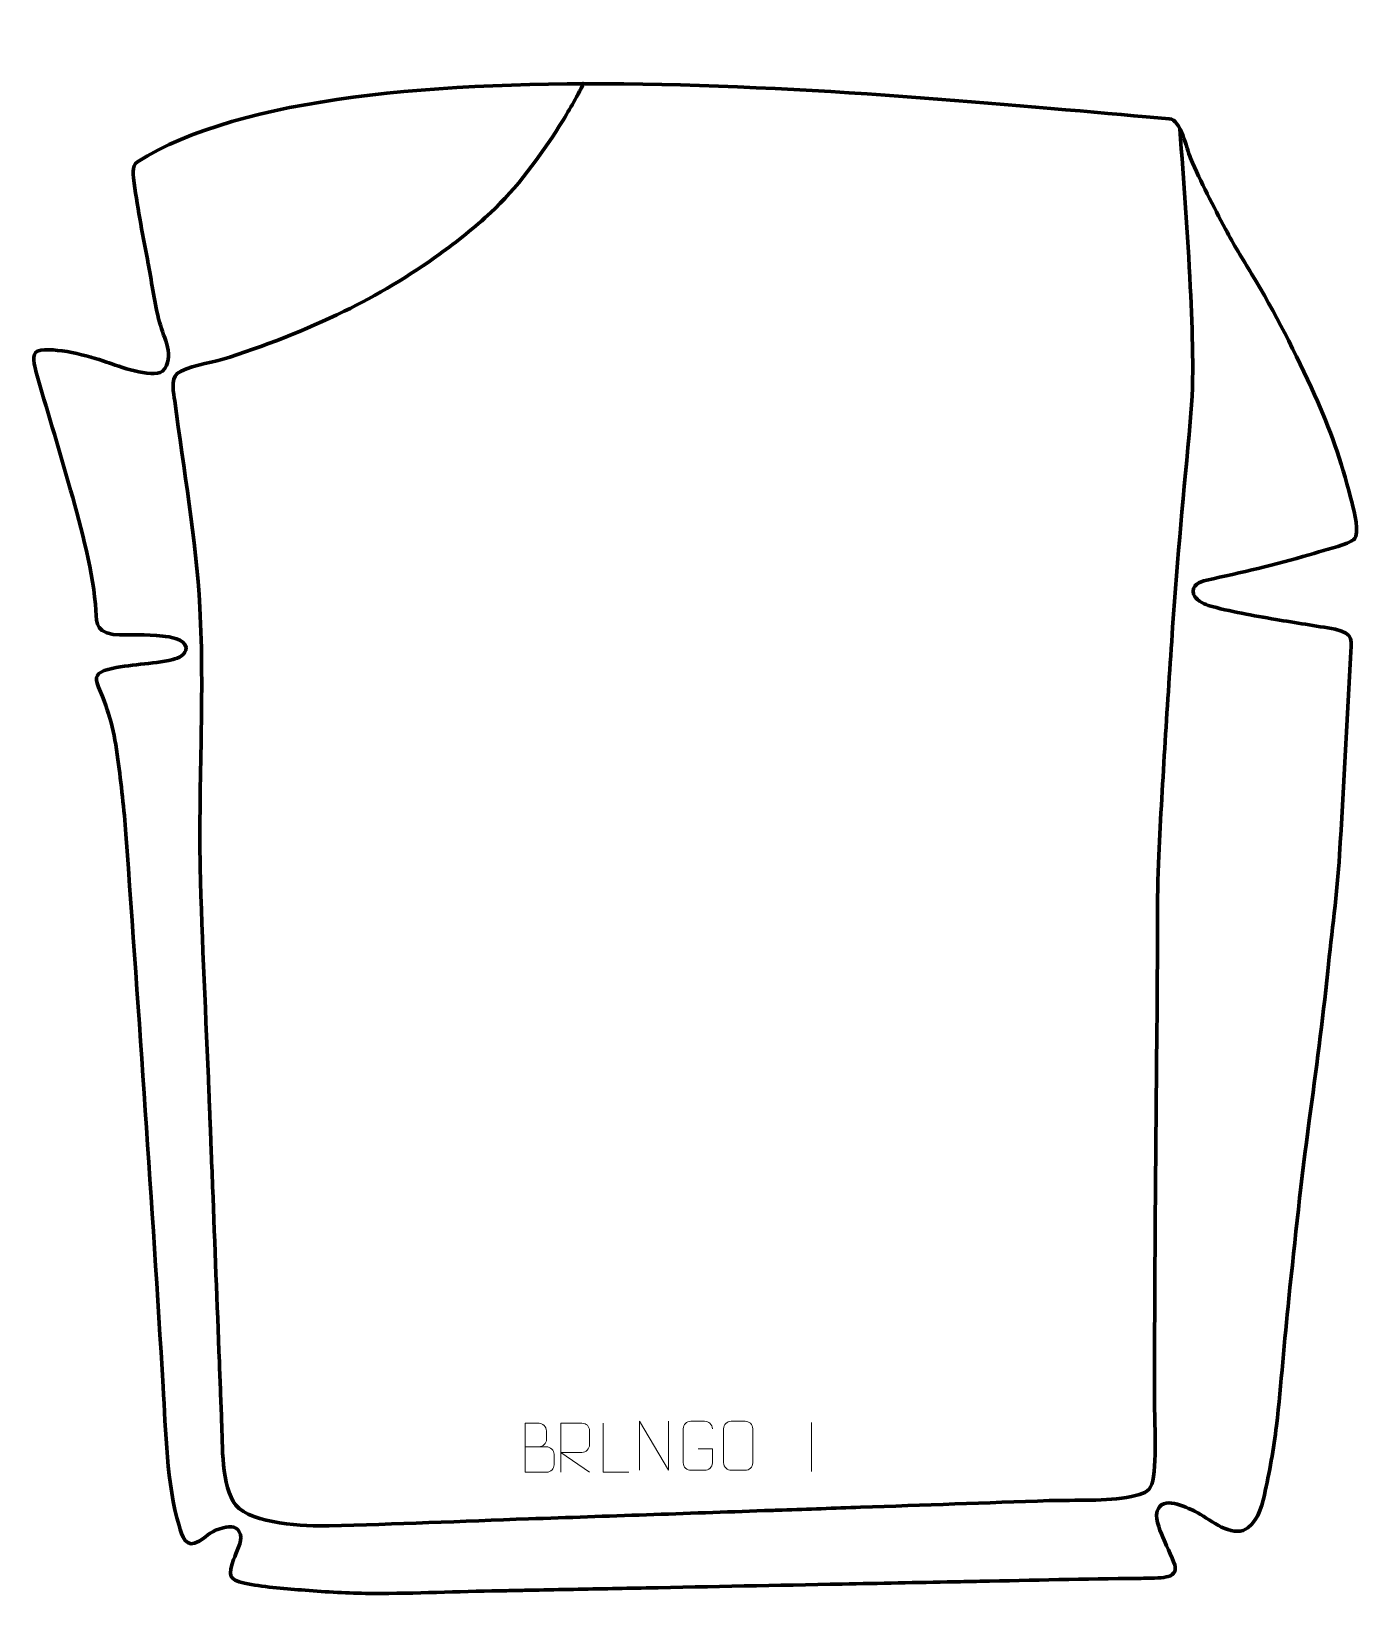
# Model space of a CAD drawing. Header units: millimetres. Extents: x 1191 to 1866, y 36 to 831.
import ezdxf

# ---------------------------------------------------------------- set-up
doc = ezdxf.new("R2010")
doc.units = ezdxf.units.MM
doc.header["$MEASUREMENT"] = 0
doc.layers.add('layer 2', color=7, linetype='Continuous')
doc.layers.add('layer 3', color=7, linetype='Continuous')

msp = doc.modelspace()

# ---------------------------------------------------------------- linework, layer by layer
at = {"layer": 'layer 2', "color": 142, "lineweight": 158}
msp.add_open_spline([(1774.8623, 781.196), (1776.9534, 754.3557), (1779.0418, 727.8819), (1780.2452, 700.9667), (1780.2452, 700.9667), (1781.3119, 677.5497), (1782.3844, 655.7127), (1780.2203, 632.2475), (1780.2203, 632.2475), (1777.0039, 597.3918), (1773.6337, 562.8347), (1771.2839, 527.8888), (1771.2839, 527.8888), (1768.6941, 489.2781), (1766.0596, 450.4369), (1764.2558, 411.7905), (1764.2558, 411.7905), (1763.2115, 389.1106), (1763.637, 366.0196), (1763.4386, 343.2769), (1763.4386, 343.2769), (1762.8236, 272.7331), (1762.0122, 202.0741), (1762.0727, 131.5344), (1762.0727, 131.5344), (1762.118, 123.3789), (1763.4484, 96.8347), (1760.0945, 90.8572), (1760.0945, 90.8572), (1758.2431, 87.5576), (1753.7939, 86.7007), (1750.3221, 85.9636), (1750.3221, 85.9636), (1737.3975, 83.2837), (1721.8512, 84.2937), (1708.4852, 83.8424), (1708.4852, 83.8424), (1676.5425, 82.7639), (1644.5982, 81.5593), (1612.6551, 80.4456), (1612.6551, 80.4456), (1599.3392, 79.9813), (1586.0234, 79.5169), (1572.7075, 79.0526), (1572.7075, 79.0526), (1569.7115, 78.9481), (1566.7154, 78.8437), (1563.7194, 78.7392), (1563.7194, 78.7392), (1523.7718, 77.3463), (1483.8244, 75.9535), (1443.8768, 74.5606), (1443.8768, 74.5606), (1410.0852, 73.379), (1376.2265, 71.8467), (1342.4341, 70.9969), (1342.4341, 70.9969), (1330.4131, 70.7199), (1303.1659, 71.8766), (1295.0471, 81.593), (1295.0471, 81.593), (1287.6069, 90.8093), (1288.3069, 112.4916), (1287.852, 124.2678), (1287.852, 124.2678), (1287.4666, 134.2471), (1287.0811, 144.2264), (1286.6957, 154.2057), (1286.6957, 154.2057), (1285.5458, 183.9773), (1284.3958, 213.7488), (1283.2459, 243.5204), (1283.2459, 243.5204), (1282.9889, 250.1732), (1282.732, 256.8261), (1282.475, 263.479), (1282.475, 263.479), (1282.3657, 266.3065), (1282.2566, 269.1339), (1282.1473, 271.9614), (1282.1473, 271.9614), (1282.0253, 275.1215), (1281.9032, 278.2816), (1281.7812, 281.4417), (1281.7812, 281.4417), (1281.6527, 284.7682), (1281.5242, 288.0946), (1281.3957, 291.421), (1281.3957, 291.421), (1279.9201, 329.4752), (1277.8341, 367.6809), (1276.9579, 405.7346), (1276.9579, 405.7346), (1276.0901, 449.6541), (1279.1436, 494.0457), (1276.7998, 537.8265), (1276.7998, 537.8265), (1274.7581, 573.2897), (1268.6369, 607.7653), (1263.9722, 642.8791), (1263.9722, 642.8791), (1263.4444, 646.6563), (1261.8916, 654.0312), (1265.1736, 656.8184), (1265.1736, 656.8184), (1270.0189, 660.4923), (1281.7174, 662.1003), (1288.0299, 664.0243), (1288.0299, 664.0243), (1308.7635, 670.3432), (1330.6208, 678.9919), (1350.1116, 688.4693), (1350.1116, 688.4693), (1366.3005, 696.3412), (1383.9537, 706.885), (1398.5293, 717.4453), (1398.5293, 717.4453), (1407.1983, 723.7262), (1416.8219, 731.4051), (1424.663, 738.6689), (1424.663, 738.6689), (1437.5372, 750.5953), (1450.0986, 767.671), (1459.4528, 782.5384), (1459.4528, 782.5384), (1464.9354, 791.2712), (1467.5793, 796.001), (1472.1876, 804.9617)], degree=3, knots=[0, 0, 0, 0, 0.03030303, 0.03030303, 0.03030303, 0.03030303, 0.06060606, 0.06060606, 0.06060606, 0.06060606, 0.09090909, 0.09090909, 0.09090909, 0.09090909, 0.12121212, 0.12121212, 0.12121212, 0.12121212, 0.15151515, 0.15151515, 0.15151515, 0.15151515, 0.18181818, 0.18181818, 0.18181818, 0.18181818, 0.21212121, 0.21212121, 0.21212121, 0.21212121, 0.24242424, 0.24242424, 0.24242424, 0.24242424, 0.27272727, 0.27272727, 0.27272727, 0.27272727, 0.3030303, 0.3030303, 0.3030303, 0.3030303, 0.33333333, 0.33333333, 0.33333333, 0.33333333, 0.36363636, 0.36363636, 0.36363636, 0.36363636, 0.39393939, 0.39393939, 0.39393939, 0.39393939, 0.42424242, 0.42424242, 0.42424242, 0.42424242, 0.45454545, 0.45454545, 0.45454545, 0.45454545, 0.48484848, 0.48484848, 0.48484848, 0.48484848, 0.51515152, 0.51515152, 0.51515152, 0.51515152, 0.54545455, 0.54545455, 0.54545455, 0.54545455, 0.57575758, 0.57575758, 0.57575758, 0.57575758, 0.60606061, 0.60606061, 0.60606061, 0.60606061, 0.63636364, 0.63636364, 0.63636364, 0.63636364, 0.66666667, 0.66666667, 0.66666667, 0.66666667, 0.6969697, 0.6969697, 0.6969697, 0.6969697, 0.72727273, 0.72727273, 0.72727273, 0.72727273, 0.75757576, 0.75757576, 0.75757576, 0.75757576, 0.78787879, 0.78787879, 0.78787879, 0.78787879, 0.81818182, 0.81818182, 0.81818182, 0.81818182, 0.84848485, 0.84848485, 0.84848485, 0.84848485, 0.87878788, 0.87878788, 0.87878788, 0.87878788, 0.90909091, 0.90909091, 0.90909091, 0.90909091, 0.93939394, 0.93939394, 0.93939394, 0.93939394, 1, 1, 1, 1], dxfattribs=at)
at = {"layer": 'layer 3', "color": 242, "lineweight": 158}
msp.add_open_spline([(1780.3689, 766.2656), (1785.5111, 754.2383), (1791.9857, 741.8984), (1798.1215, 730.3122), (1798.1215, 730.3122), (1802.352, 722.3238), (1806.6596, 715.2224), (1811.3685, 707.5419), (1811.3685, 707.5419), (1823.2115, 688.2251), (1834.0466, 666.6776), (1843.4215, 646.0365), (1843.4215, 646.0365), (1851.4061, 628.387), (1856.9265, 612.6163), (1861.7198, 593.8505), (1861.7198, 593.8505), (1863.0787, 588.5304), (1865.8755, 579.2815), (1864.4134, 574.0292), (1864.4134, 574.0292), (1863.7045, 572.0333), (1861.8105, 571.4521), (1859.9346, 570.6796), (1859.9346, 570.6796), (1853.8748, 568.1842), (1847.0127, 566.6286), (1840.7095, 564.7316), (1840.7095, 564.7316), (1823.5146, 559.6028), (1806.0933, 555.6899), (1788.5959, 551.7736), (1788.5959, 551.7736), (1784.9393, 550.9498), (1780.582, 549.3008), (1781.9586, 544.6157), (1781.9586, 544.6157), (1782.7105, 542.0564), (1786.8767, 539.7984), (1789.2684, 538.9606), (1789.2684, 538.9606), (1800.6302, 535.7655), (1812.1453, 533.839), (1823.7536, 531.8263), (1823.7536, 531.8263), (1833.7769, 530.0861), (1843.8445, 528.6588), (1853.8555, 526.8327), (1853.8555, 526.8327), (1863.8413, 524.6183), (1862.0244, 521.1718), (1861.5999, 512.3243), (1861.5999, 512.3243), (1859.9768, 478.9384), (1858.0899, 445.5479), (1856.1203, 412.1804), (1856.1203, 412.1804), (1854.9004, 392.5014), (1852.1061, 372.6115), (1850.0944, 352.9527), (1850.0944, 352.9527), (1847.4846, 327.4926), (1844.1689, 302.5027), (1840.7268, 277.1587), (1840.7268, 277.1587), (1836.6467, 247.0768), (1833.5035, 216.7843), (1830.3338, 186.5893), (1830.3338, 186.5893), (1828.0881, 165.0748), (1826.4658, 143.4048), (1824.0654, 121.9377), (1824.0654, 121.9377), (1822.673, 110.4076), (1820.4219, 98.0036), (1817.9077, 86.6563), (1817.9077, 86.6563), (1816.4493, 80.0742), (1813.8699, 71.7023), (1807.1641, 68.7196), (1807.1641, 68.7196), (1799.2128, 66.1528), (1789.5862, 74.8332), (1782.7935, 78.2601), (1782.7935, 78.2601), (1777.9136, 80.7221), (1765.7628, 86.7137), (1763.4563, 78.3982), (1763.4563, 78.3982), (1763.4563, 78.3982), (1763.2967, 77.8229), (1763.2967, 77.8229), (1763.2967, 77.8229), (1762.3727, 73.9245), (1765.3745, 67.5223), (1766.9001, 63.7968), (1766.9001, 63.7968), (1768.0442, 61.052), (1772.2839, 52.2263), (1772.6342, 50.1082), (1772.6342, 50.1082), (1773.0229, 46.3023), (1769.9226, 45.2842), (1766.7289, 44.8059), (1766.7289, 44.8059), (1763.2016, 44.2775), (1757.3084, 44.3578), (1753.5775, 44.3203), (1753.5775, 44.3203), (1726.8287, 44.0517), (1699.971, 43.35), (1673.215, 42.8208), (1673.215, 42.8208), (1668.8905, 42.7352), (1664.5662, 42.6497), (1660.2417, 42.5641), (1660.2417, 42.5641), (1641.2808, 42.189), (1622.32, 41.8138), (1603.3591, 41.4387), (1603.3591, 41.4387), (1570.0944, 40.7806), (1536.8298, 40.1224), (1503.5651, 39.4643), (1503.5651, 39.4643), (1497.0785, 39.3359), (1490.592, 39.2076), (1484.1054, 39.0793), (1484.1054, 39.0793), (1470.7995, 38.816), (1457.4937, 38.5528), (1444.1878, 38.2895), (1444.1878, 38.2895), (1441.194, 38.2303), (1438.2001, 38.1711), (1435.2063, 38.1118), (1435.2063, 38.1118), (1431.8799, 38.046), (1428.5534, 37.9802), (1425.227, 37.9144), (1425.227, 37.9144), (1403.8788, 37.4813), (1382.2151, 36.498), (1360.8962, 36.6828), (1360.8962, 36.6828), (1350.2952, 36.8089), (1338.9608, 37.5768), (1328.3697, 38.413), (1328.3697, 38.413), (1319.2036, 39.1603), (1308.3895, 39.9892), (1299.482, 41.8356), (1299.482, 41.8356), (1291.1935, 43.728), (1291.2677, 46.1198), (1293.9529, 53.913), (1293.9529, 53.913), (1295.2179, 57.456), (1298.2241, 62.9143), (1297.4461, 66.6151), (1297.4461, 66.6151), (1296.0838, 70.8631), (1292.509, 71.0009), (1288.7014, 70.0624), (1288.7014, 70.0624), (1282.1063, 68.3554), (1281.6701, 66.5324), (1276.4712, 63.2751), (1276.4712, 63.2751), (1269.5822, 58.9591), (1267.7816, 65.9599), (1266.2018, 71.1392), (1266.2018, 71.1392), (1259.9575, 91.8384), (1259.411, 119.8851), (1258.1019, 141.7328), (1258.1019, 141.7328), (1252.4667, 235.4132), (1245.9059, 329.1184), (1239.2096, 422.7308), (1239.2096, 422.7308), (1238.2887, 435.2489), (1236.7348, 448.1791), (1235.1597, 460.6468), (1235.1597, 460.6468), (1233.3534, 474.7774), (1230.8164, 484.3011), (1225.3321, 497.4416), (1225.3321, 497.4416), (1223.0041, 503.0199), (1224.3928, 504.7528), (1230.1341, 506.4258), (1230.1341, 506.4258), (1241.1101, 509.1852), (1252.2279, 508.9356), (1262.9614, 511.4281), (1262.9614, 511.4281), (1266.0164, 512.1376), (1269.777, 513.8805), (1269.7568, 517.5645), (1269.7568, 517.5645), (1269.1492, 521.9528), (1261.3868, 522.975), (1257.8983, 523.4), (1257.8983, 523.4), (1249.2964, 524.407), (1241.2373, 523.619), (1232.7745, 524.1266), (1232.7745, 524.1266), (1222.6127, 526.3678), (1224.47, 530.8677), (1223.6882, 539.528), (1223.6882, 539.528), (1221.8447, 559.4732), (1215.4815, 581.7777), (1210.0621, 601.1583), (1210.0621, 601.1583), (1204.7289, 620.1702), (1198.7669, 639.0144), (1193.4452, 658.0061), (1193.4452, 658.0061), (1192.742, 660.5163), (1191.0673, 666.9105), (1194.2173, 668.2826), (1194.2173, 668.2826), (1202.8828, 670.6083), (1220.6617, 665.736), (1229.2481, 662.6864), (1229.2481, 662.6864), (1235.4561, 660.4815), (1251.9969, 654.4404), (1257.8448, 657.9701), (1257.8448, 657.9701), (1264.3925, 665.8341), (1258.5044, 674.4962), (1256.2614, 682.961), (1256.2614, 682.961), (1253.7775, 692.3348), (1252.442, 702.3395), (1250.6633, 711.8962), (1250.6633, 711.8962), (1250.6633, 711.8962), (1250.5721, 712.3779), (1250.5721, 712.3779), (1250.5721, 712.3779), (1248.0016, 725.9166), (1245.2406, 740.0651), (1243.3898, 753.6919), (1243.3898, 753.6919), (1242.9684, 756.7868), (1241.9619, 762.5426), (1245.0248, 764.5466), (1245.0248, 764.5466), (1350.8197, 830.8503), (1649.3315, 796.078), (1769.5737, 786.4016), (1769.5737, 786.4016), (1775.4866, 785.9257), (1778.2937, 771.1942), (1780.3689, 766.2656)], degree=3, knots=[0, 0, 0, 0, 0.01515152, 0.01515152, 0.01515152, 0.01515152, 0.03030303, 0.03030303, 0.03030303, 0.03030303, 0.04545455, 0.04545455, 0.04545455, 0.04545455, 0.06060606, 0.06060606, 0.06060606, 0.06060606, 0.07575758, 0.07575758, 0.07575758, 0.07575758, 0.09090909, 0.09090909, 0.09090909, 0.09090909, 0.10606061, 0.10606061, 0.10606061, 0.10606061, 0.12121212, 0.12121212, 0.12121212, 0.12121212, 0.13636364, 0.13636364, 0.13636364, 0.13636364, 0.15151515, 0.15151515, 0.15151515, 0.15151515, 0.16666667, 0.16666667, 0.16666667, 0.16666667, 0.18181818, 0.18181818, 0.18181818, 0.18181818, 0.1969697, 0.1969697, 0.1969697, 0.1969697, 0.21212121, 0.21212121, 0.21212121, 0.21212121, 0.22727273, 0.22727273, 0.22727273, 0.22727273, 0.24242424, 0.24242424, 0.24242424, 0.24242424, 0.25757576, 0.25757576, 0.25757576, 0.25757576, 0.27272727, 0.27272727, 0.27272727, 0.27272727, 0.28787879, 0.28787879, 0.28787879, 0.28787879, 0.3030303, 0.3030303, 0.3030303, 0.3030303, 0.31818182, 0.31818182, 0.31818182, 0.31818182, 0.33333333, 0.33333333, 0.33333333, 0.33333333, 0.34848485, 0.34848485, 0.34848485, 0.34848485, 0.36363636, 0.36363636, 0.36363636, 0.36363636, 0.37878788, 0.37878788, 0.37878788, 0.37878788, 0.39393939, 0.39393939, 0.39393939, 0.39393939, 0.40909091, 0.40909091, 0.40909091, 0.40909091, 0.42424242, 0.42424242, 0.42424242, 0.42424242, 0.43939394, 0.43939394, 0.43939394, 0.43939394, 0.45454545, 0.45454545, 0.45454545, 0.45454545, 0.46969697, 0.46969697, 0.46969697, 0.46969697, 0.48484848, 0.48484848, 0.48484848, 0.48484848, 0.5, 0.5, 0.5, 0.5, 0.51515152, 0.51515152, 0.51515152, 0.51515152, 0.53030303, 0.53030303, 0.53030303, 0.53030303, 0.54545455, 0.54545455, 0.54545455, 0.54545455, 0.56060606, 0.56060606, 0.56060606, 0.56060606, 0.57575758, 0.57575758, 0.57575758, 0.57575758, 0.59090909, 0.59090909, 0.59090909, 0.59090909, 0.60606061, 0.60606061, 0.60606061, 0.60606061, 0.62121212, 0.62121212, 0.62121212, 0.62121212, 0.63636364, 0.63636364, 0.63636364, 0.63636364, 0.65151515, 0.65151515, 0.65151515, 0.65151515, 0.66666667, 0.66666667, 0.66666667, 0.66666667, 0.68181818, 0.68181818, 0.68181818, 0.68181818, 0.6969697, 0.6969697, 0.6969697, 0.6969697, 0.71212121, 0.71212121, 0.71212121, 0.71212121, 0.72727273, 0.72727273, 0.72727273, 0.72727273, 0.74242424, 0.74242424, 0.74242424, 0.74242424, 0.75757576, 0.75757576, 0.75757576, 0.75757576, 0.77272727, 0.77272727, 0.77272727, 0.77272727, 0.78787879, 0.78787879, 0.78787879, 0.78787879, 0.8030303, 0.8030303, 0.8030303, 0.8030303, 0.81818182, 0.81818182, 0.81818182, 0.81818182, 0.83333333, 0.83333333, 0.83333333, 0.83333333, 0.84848485, 0.84848485, 0.84848485, 0.84848485, 0.86363636, 0.86363636, 0.86363636, 0.86363636, 0.87878788, 0.87878788, 0.87878788, 0.87878788, 0.89393939, 0.89393939, 0.89393939, 0.89393939, 0.90909091, 0.90909091, 0.90909091, 0.90909091, 0.92424242, 0.92424242, 0.92424242, 0.92424242, 0.93939394, 0.93939394, 0.93939394, 0.93939394, 0.95454545, 0.95454545, 0.95454545, 0.95454545, 0.96969697, 0.96969697, 0.96969697, 0.96969697, 1, 1, 1, 1], dxfattribs=at)
at = {"layer": 'layer 3', "color": 250, "lineweight": 9}
for points, knots in [([(1442.0715, 111.2181), (1445.7101, 111.2185), (1449.2972, 111.2185), (1452.9366, 111.2181), (1452.9366, 111.2181), (1454.912, 111.2008), (1456.8356, 109.4647), (1456.8356, 107.4151), (1456.8356, 107.4151), (1456.8352, 106.2865), (1456.8352, 103.2371), (1456.8356, 102.1082), (1456.8356, 102.1082), (1456.8532, 100.2503), (1455.3111, 98.2364), (1452.9896, 98.2533), (1452.9896, 98.2533), (1449.3498, 98.2537), (1445.7104, 98.2537), (1442.0715, 98.2533), (1442.0715, 98.2533), (1442.0715, 106.5716), (1442.0715, 114.8894), (1442.0715, 123.2069), (1442.0715, 123.2069), (1444.4452, 123.2069), (1446.8193, 123.2069), (1449.1935, 123.2069), (1449.1935, 123.2069), (1450.8743, 123.2245), (1452.9711, 121.314), (1452.9888, 119.3516), (1452.9888, 119.3516), (1452.9884, 117.2855), (1452.9884, 117.1395), (1452.9888, 115.073), (1452.9888, 115.073), (1453.0061, 113.0069), (1451.1516, 111.2008), (1449.1416, 111.2181)], [0, 0, 0, 0, 0.09090909, 0.09090909, 0.09090909, 0.09090909, 0.18181818, 0.18181818, 0.18181818, 0.18181818, 0.27272727, 0.27272727, 0.27272727, 0.27272727, 0.36363636, 0.36363636, 0.36363636, 0.36363636, 0.45454545, 0.45454545, 0.45454545, 0.45454545, 0.54545455, 0.54545455, 0.54545455, 0.54545455, 0.63636364, 0.63636364, 0.63636364, 0.63636364, 0.72727273, 0.72727273, 0.72727273, 0.72727273, 0.81818182, 0.81818182, 0.81818182, 0.81818182, 1, 1, 1, 1]), ([(1460.1931, 98.2497), (1460.1931, 98.2497), (1460.1931, 123.2032), (1460.1931, 123.2032), (1460.1931, 123.2032), (1463.7879, 123.2032), (1467.3834, 123.2032), (1470.9786, 123.2032), (1470.9786, 123.2032), (1473.3039, 123.1655), (1474.8612, 121.6755), (1474.8571, 119.3091), (1474.8571, 119.3091), (1474.8567, 117.2736), (1474.8567, 114.2142), (1474.8571, 112.1782), (1474.8571, 112.1782), (1474.8506, 110.3027), (1473.0383, 108.3609), (1471.0288, 108.3418), (1471.0288, 108.3418), (1471.0288, 108.3418), (1460.1931, 108.3418), (1460.1931, 108.3418), (1460.1931, 108.3418), (1460.1931, 108.3418), (1474.8478, 98.2497), (1474.8478, 98.2497)], [0, 0, 0, 0, 0.125, 0.125, 0.125, 0.125, 0.25, 0.25, 0.25, 0.25, 0.375, 0.375, 0.375, 0.375, 0.5, 0.5, 0.5, 0.5, 0.625, 0.625, 0.625, 0.625, 0.75, 0.75, 0.75, 0.75, 1, 1, 1, 1]), ([(1494.7807, 98.2459), (1494.7807, 98.2459), (1481.8316, 98.2459), (1481.8316, 98.2459), (1481.8316, 98.2459), (1481.8316, 98.2459), (1481.8316, 123.1995), (1481.8316, 123.1995)], [0, 0, 0, 0, 0.33333333, 0.33333333, 0.33333333, 0.33333333, 1, 1, 1, 1]), ([(1500.2853, 99.299), (1500.2853, 99.299), (1500.2853, 124.2525), (1500.2853, 124.2525), (1500.2853, 124.2525), (1500.2853, 124.2525), (1514.9401, 99.299), (1514.9401, 99.299), (1514.9401, 99.299), (1514.9401, 99.299), (1514.9401, 124.2525), (1514.9401, 124.2525)], [0, 0, 0, 0, 0.25, 0.25, 0.25, 0.25, 0.5, 0.5, 0.5, 0.5, 1, 1, 1, 1]), ([(1530.1625, 110.2321), (1530.1625, 110.2321), (1537.3306, 110.2321), (1537.3306, 110.2321), (1537.3306, 110.2321), (1537.3306, 110.2321), (1537.3306, 103.064), (1537.3306, 103.064), (1537.3306, 103.064), (1537.1909, 100.7406), (1535.5137, 99.261), (1533.3659, 99.2502), (1533.3659, 99.2502), (1531.0341, 99.2506), (1528.7021, 99.2506), (1526.3706, 99.2502), (1526.3706, 99.2502), (1524.4457, 99.1448), (1522.4735, 101.0293), (1522.4847, 103.0466), (1522.4847, 103.0466), (1522.4851, 108.8167), (1522.4851, 114.5864), (1522.4847, 120.3557), (1522.4847, 120.3557), (1522.4889, 122.4938), (1524.2357, 124.213), (1526.388, 124.1996), (1526.388, 124.1996), (1528.7137, 124.1996), (1531.0398, 124.1996), (1533.3659, 124.1996), (1533.3659, 124.1996), (1535.3126, 124.235), (1537.304, 122.7435), (1537.3306, 120.3058)], [0, 0, 0, 0, 0.1, 0.1, 0.1, 0.1, 0.2, 0.2, 0.2, 0.2, 0.3, 0.3, 0.3, 0.3, 0.4, 0.4, 0.4, 0.4, 0.5, 0.5, 0.5, 0.5, 0.6, 0.6, 0.6, 0.6, 0.7, 0.7, 0.7, 0.7, 0.8, 0.8, 0.8, 0.8, 1, 1, 1, 1]), ([(1546.9325, 124.199), (1549.2582, 124.199), (1551.5843, 124.199), (1553.9104, 124.199), (1553.9104, 124.199), (1555.857, 124.2346), (1557.8484, 122.743), (1557.8751, 120.3054), (1557.8751, 120.3054), (1557.8747, 114.5585), (1557.8747, 108.8112), (1557.8751, 103.0635), (1557.8751, 103.0635), (1557.7353, 100.7401), (1556.0581, 99.2605), (1553.9104, 99.2497), (1553.9104, 99.2497), (1551.5785, 99.2501), (1549.2466, 99.2501), (1546.9151, 99.2497), (1546.9151, 99.2497), (1544.9901, 99.1443), (1543.018, 101.0288), (1543.0292, 103.0461), (1543.0292, 103.0461), (1543.0295, 108.8162), (1543.0295, 114.5859), (1543.0292, 120.3552), (1543.0292, 120.3552), (1543.0334, 122.4933), (1544.7801, 124.2125), (1546.9325, 124.199)], [0, 0, 0, 0, 0.11111111, 0.11111111, 0.11111111, 0.11111111, 0.22222222, 0.22222222, 0.22222222, 0.22222222, 0.33333333, 0.33333333, 0.33333333, 0.33333333, 0.44444444, 0.44444444, 0.44444444, 0.44444444, 0.55555556, 0.55555556, 0.55555556, 0.55555556, 0.66666667, 0.66666667, 0.66666667, 0.66666667, 0.77777778, 0.77777778, 0.77777778, 0.77777778, 1, 1, 1, 1])]:
    msp.add_open_spline(points, degree=3, knots=knots, dxfattribs=at)
msp.add_open_spline([(1587.6624, 123.6263), (1587.6624, 123.6263), (1587.6624, 98.6522), (1587.6624, 98.6522)], degree=3, dxfattribs=at)

doc.saveas('drawing.dxf')
